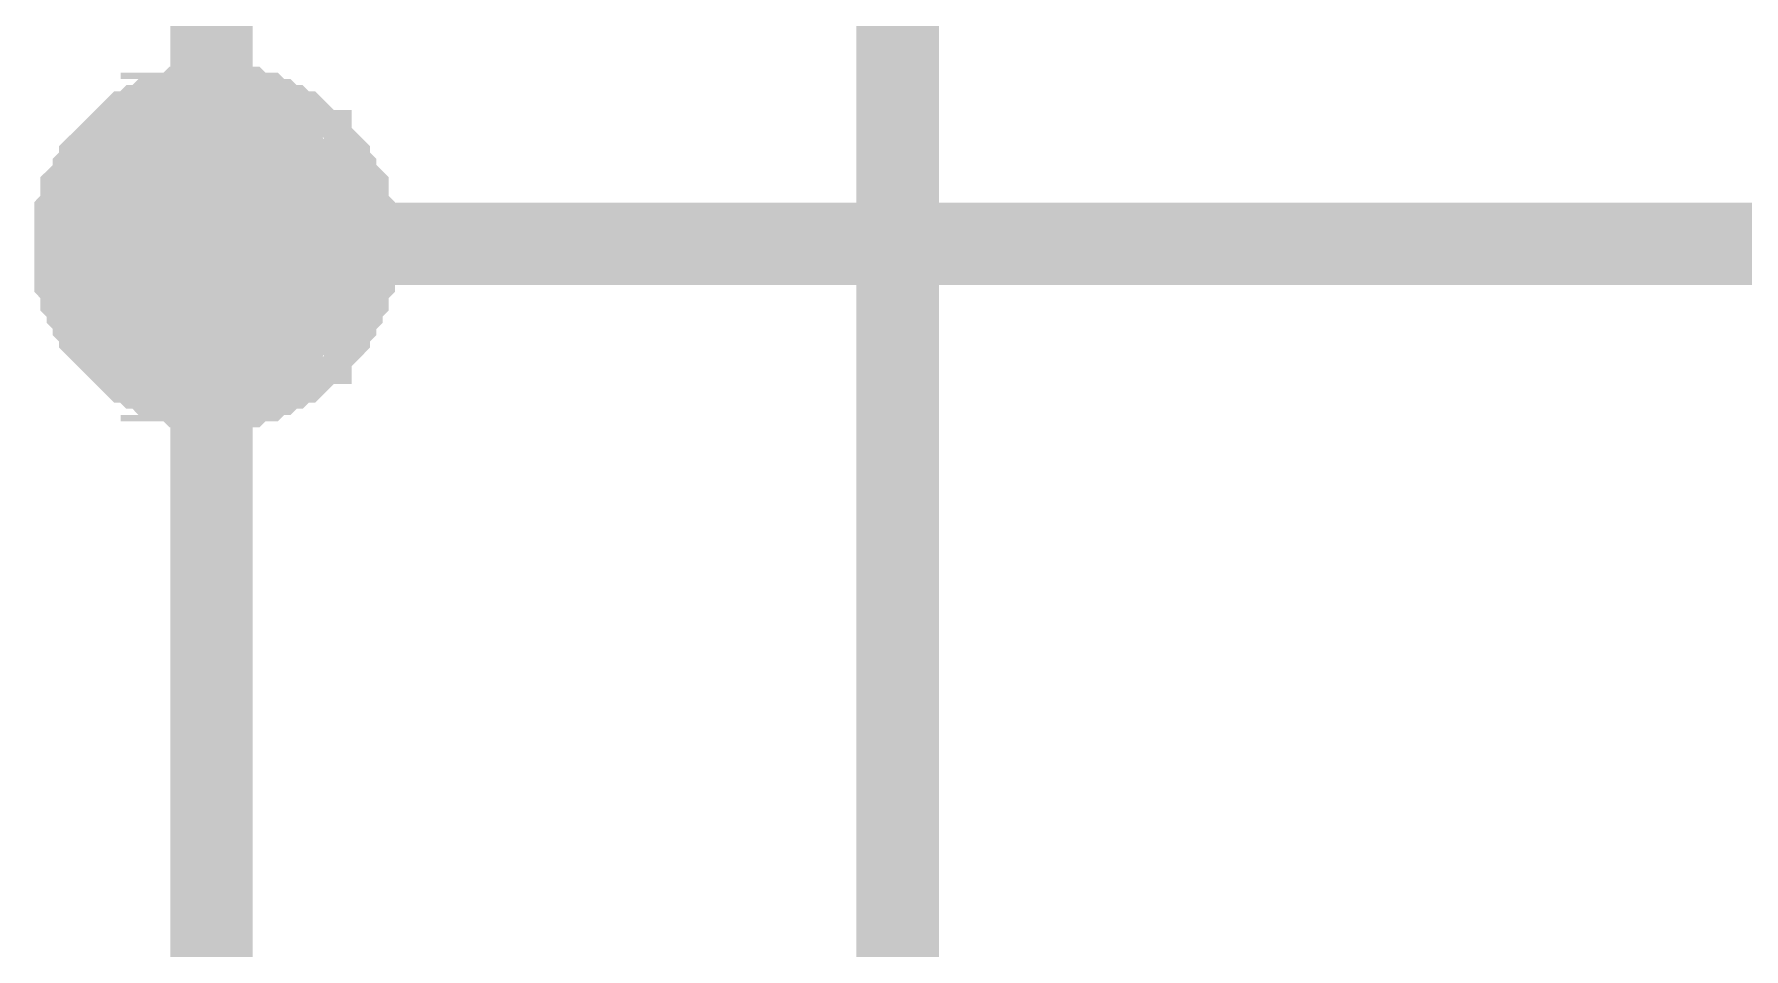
# Model space of a CAD drawing. Header units: millimetres. Extents: x 0 to 841, y 0 to 594.
# Drawn here: x 506.86 to 513.07, y 174.93 to 178.26 of the extents above; entities that cross this region are included whole.
import ezdxf

# ---------------------------------------------------------------- set-up
doc = ezdxf.new("R2010")
doc.units = ezdxf.units.MM
doc.layers.add('Sheet', color=255, linetype='Continuous')

msp = doc.modelspace()

# ---------------------------------------------------------------- linework, layer by layer
at = {"layer": 'Sheet'}
for points, const_width in [([(509.9944, 187.4891), (509.9944, 172.4864), (512.5096, 172.4864)], 0.2997), ([(507.5015, 177.4948), (507.5015, 179.9877)], 0.2997), ([(507.0075, 177.4948), (507.0075, 177.5172), (507.0075, 177.5397), (507.0075, 177.5622), (507.0075, 177.5846), (507.0299, 177.6071), (507.0299, 177.6295), (507.0299, 177.6745), (507.0524, 177.6969), (507.0524, 177.6969), (507.0749, 177.7194), (507.0749, 177.7418), (507.0973, 177.7643), (507.0973, 177.7868), (507.1198, 177.8092), (507.1422, 177.8317), (507.1422, 177.8317), (507.1647, 177.8541), (507.1871, 177.8766), (507.2096, 177.899), (507.2321, 177.899), (507.2545, 177.9215), (507.277, 177.9215), (507.2994, 177.944), (507.3219, 177.944), (507.3219, 177.9664), (507.3668, 177.9664), (507.3893, 177.9664), (507.4117, 177.9889), (507.4342, 177.9889), (507.4566, 177.9889), (507.4791, 177.9889), (507.5015, 177.9889)], 0.2997), ([(507.0075, 177.4948), (507.0075, 177.5172), (507.0075, 177.5397), (507.0075, 177.5622), (507.0075, 177.5846), (507.0299, 177.6071), (507.0299, 177.6295), (507.0299, 177.6745), (507.0524, 177.6969), (507.0524, 177.6969), (507.0749, 177.7194), (507.0749, 177.7418), (507.0973, 177.7643), (507.0973, 177.7868), (507.1198, 177.8092), (507.1422, 177.8317), (507.1422, 177.8317), (507.1647, 177.8541), (507.1871, 177.8766), (507.2096, 177.899), (507.2321, 177.899), (507.2545, 177.9215), (507.277, 177.9215), (507.2994, 177.944), (507.3219, 177.944), (507.3219, 177.9664), (507.3668, 177.9664), (507.3893, 177.9664), (507.4117, 177.9889), (507.4342, 177.9889), (507.4566, 177.9889), (507.4791, 177.9889), (507.5015, 177.9889)], 0.2997), ([(507.0075, 177.4948), (507.0075, 177.5172), (507.0075, 177.5397), (507.0075, 177.5622), (507.0075, 177.5846), (507.0299, 177.6071), (507.0299, 177.6295), (507.0299, 177.6745), (507.0524, 177.6969), (507.0524, 177.6969), (507.0749, 177.7194), (507.0749, 177.7418), (507.0973, 177.7643), (507.0973, 177.7868), (507.1198, 177.8092), (507.1422, 177.8317), (507.1422, 177.8317), (507.1647, 177.8541), (507.1871, 177.8766), (507.2096, 177.899), (507.2321, 177.899), (507.2545, 177.9215), (507.277, 177.9215), (507.2994, 177.944), (507.3219, 177.944), (507.3219, 177.9664), (507.3668, 177.9664), (507.3893, 177.9664), (507.4117, 177.9889), (507.4342, 177.9889), (507.4566, 177.9889), (507.4791, 177.9889), (507.5015, 177.9889)], 0.2997), ([(507.0075, 177.4948), (507.0075, 177.5172), (507.0075, 177.5397), (507.0075, 177.5622), (507.0075, 177.5846), (507.0299, 177.6071), (507.0299, 177.6295), (507.0299, 177.6745), (507.0524, 177.6969), (507.0524, 177.6969), (507.0749, 177.7194), (507.0749, 177.7418), (507.0973, 177.7643), (507.0973, 177.7868), (507.1198, 177.8092), (507.1422, 177.8317), (507.1422, 177.8317), (507.1647, 177.8541), (507.1871, 177.8766), (507.2096, 177.899), (507.2321, 177.899), (507.2545, 177.9215), (507.277, 177.9215), (507.2994, 177.944), (507.3219, 177.944), (507.3219, 177.9664), (507.3668, 177.9664), (507.3893, 177.9664), (507.4117, 177.9889), (507.4342, 177.9889), (507.4566, 177.9889), (507.4791, 177.9889), (507.5015, 177.9889)], 0.2997), ([(507.5015, 177.9889), (507.5015, 177.9889)], 0.2997), ([(507.5015, 177.9889), (507.524, 177.9889), (507.5465, 177.9889), (507.5914, 177.9889), (507.6138, 177.9889), (507.6363, 177.9664), (507.6588, 177.9664), (507.6812, 177.9664), (507.7037, 177.944), (507.7261, 177.944), (507.7486, 177.9215), (507.771, 177.9215), (507.7935, 177.899), (507.816, 177.899), (507.8384, 177.8766), (507.8609, 177.8541), (507.8609, 177.8317), (507.8833, 177.8317), (507.9058, 177.8092), (507.9282, 177.7868), (507.9282, 177.7643), (507.9507, 177.7418), (507.9507, 177.7194), (507.9732, 177.6969), (507.9732, 177.6969), (507.9956, 177.6745), (507.9956, 177.6295), (507.9956, 177.6071), (508.0181, 177.5846), (508.0181, 177.5622), (508.0181, 177.5397), (508.0181, 177.5172), (508.0181, 177.4948)], 0.2997), ([(507.5015, 177.9889), (507.5015, 177.9889)], 0.2997), ([(507.5015, 177.9889), (507.524, 177.9889), (507.5465, 177.9889), (507.5914, 177.9889), (507.6138, 177.9889), (507.6363, 177.9664), (507.6588, 177.9664), (507.6812, 177.9664), (507.7037, 177.944), (507.7261, 177.944), (507.7486, 177.9215), (507.771, 177.9215), (507.7935, 177.899), (507.816, 177.899), (507.8384, 177.8766), (507.8609, 177.8541), (507.8609, 177.8317), (507.8833, 177.8317), (507.9058, 177.8092), (507.9282, 177.7868), (507.9282, 177.7643), (507.9507, 177.7418), (507.9507, 177.7194), (507.9732, 177.6969), (507.9732, 177.6969), (507.9956, 177.6745), (507.9956, 177.6295), (507.9956, 177.6071), (508.0181, 177.5846), (508.0181, 177.5622), (508.0181, 177.5397), (508.0181, 177.5172), (508.0181, 177.4948)], 0.2997), ([(507.5015, 177.9889), (507.5015, 177.9889)], 0.2997), ([(507.5015, 177.9889), (507.524, 177.9889), (507.5465, 177.9889), (507.5914, 177.9889), (507.6138, 177.9889), (507.6363, 177.9664), (507.6588, 177.9664), (507.6812, 177.9664), (507.7037, 177.944), (507.7261, 177.944), (507.7486, 177.9215), (507.771, 177.9215), (507.7935, 177.899), (507.816, 177.899), (507.8384, 177.8766), (507.8609, 177.8541), (507.8609, 177.8317), (507.8833, 177.8317), (507.9058, 177.8092), (507.9282, 177.7868), (507.9282, 177.7643), (507.9507, 177.7418), (507.9507, 177.7194), (507.9732, 177.6969), (507.9732, 177.6969), (507.9956, 177.6745), (507.9956, 177.6295), (507.9956, 177.6071), (508.0181, 177.5846), (508.0181, 177.5622), (508.0181, 177.5397), (508.0181, 177.5172), (508.0181, 177.4948)], 0.2997), ([(507.5015, 177.9889), (507.5015, 177.9889)], 0.2997), ([(507.5015, 177.9889), (507.524, 177.9889), (507.5465, 177.9889), (507.5914, 177.9889), (507.6138, 177.9889), (507.6363, 177.9664), (507.6588, 177.9664), (507.6812, 177.9664), (507.7037, 177.944), (507.7261, 177.944), (507.7486, 177.9215), (507.771, 177.9215), (507.7935, 177.899), (507.816, 177.899), (507.8384, 177.8766), (507.8609, 177.8541), (507.8609, 177.8317), (507.8833, 177.8317), (507.9058, 177.8092), (507.9282, 177.7868), (507.9282, 177.7643), (507.9507, 177.7418), (507.9507, 177.7194), (507.9732, 177.6969), (507.9732, 177.6969), (507.9956, 177.6745), (507.9956, 177.6295), (507.9956, 177.6071), (508.0181, 177.5846), (508.0181, 177.5622), (508.0181, 177.5397), (508.0181, 177.5172), (508.0181, 177.4948)], 0.2997), ([(507.0075, 177.4948), (507.0075, 177.5172), (507.0075, 177.5397), (507.0075, 177.5622), (507.0075, 177.5846), (507.0299, 177.6071), (507.0299, 177.6295), (507.0299, 177.6745), (507.0524, 177.6969), (507.0524, 177.6969), (507.0749, 177.7194), (507.0749, 177.7418), (507.0973, 177.7643), (507.0973, 177.7868), (507.1198, 177.8092), (507.1422, 177.8317), (507.1422, 177.8317), (507.1647, 177.8541), (507.1871, 177.8766), (507.2096, 177.899), (507.2321, 177.899), (507.2545, 177.9215), (507.277, 177.9215), (507.2994, 177.944), (507.3219, 177.944), (507.3219, 177.9664), (507.3668, 177.9664), (507.3893, 177.9664), (507.4117, 177.9889), (507.4342, 177.9889), (507.4566, 177.9889), (507.4791, 177.9889), (507.5015, 177.9889)], 0.0991), ([(507.0075, 177.4948), (507.0075, 177.5172), (507.0075, 177.5397), (507.0075, 177.5622), (507.0075, 177.5846), (507.0299, 177.6071), (507.0299, 177.6295), (507.0299, 177.6745), (507.0524, 177.6969), (507.0524, 177.6969), (507.0749, 177.7194), (507.0749, 177.7418), (507.0973, 177.7643), (507.0973, 177.7868), (507.1198, 177.8092), (507.1422, 177.8317), (507.1422, 177.8317), (507.1647, 177.8541), (507.1871, 177.8766), (507.2096, 177.899), (507.2321, 177.899), (507.2545, 177.9215), (507.277, 177.9215), (507.2994, 177.944), (507.3219, 177.944), (507.3219, 177.9664), (507.3668, 177.9664), (507.3893, 177.9664), (507.4117, 177.9889), (507.4342, 177.9889), (507.4566, 177.9889), (507.4791, 177.9889), (507.5015, 177.9889)], 0.0991), ([(507.0075, 177.4948), (507.0075, 177.5172), (507.0075, 177.5397), (507.0075, 177.5622), (507.0075, 177.5846), (507.0299, 177.6071), (507.0299, 177.6295), (507.0299, 177.6745), (507.0524, 177.6969), (507.0524, 177.6969), (507.0749, 177.7194), (507.0749, 177.7418), (507.0973, 177.7643), (507.0973, 177.7868), (507.1198, 177.8092), (507.1422, 177.8317), (507.1422, 177.8317), (507.1647, 177.8541), (507.1871, 177.8766), (507.2096, 177.899), (507.2321, 177.899), (507.2545, 177.9215), (507.277, 177.9215), (507.2994, 177.944), (507.3219, 177.944), (507.3219, 177.9664), (507.3668, 177.9664), (507.3893, 177.9664), (507.4117, 177.9889), (507.4342, 177.9889), (507.4566, 177.9889), (507.4791, 177.9889), (507.5015, 177.9889)], 0.0991), ([(507.0075, 177.4948), (507.0075, 177.5172), (507.0075, 177.5397), (507.0075, 177.5622), (507.0075, 177.5846), (507.0299, 177.6071), (507.0299, 177.6295), (507.0299, 177.6745), (507.0524, 177.6969), (507.0524, 177.6969), (507.0749, 177.7194), (507.0749, 177.7418), (507.0973, 177.7643), (507.0973, 177.7868), (507.1198, 177.8092), (507.1422, 177.8317), (507.1422, 177.8317), (507.1647, 177.8541), (507.1871, 177.8766), (507.2096, 177.899), (507.2321, 177.899), (507.2545, 177.9215), (507.277, 177.9215), (507.2994, 177.944), (507.3219, 177.944), (507.3219, 177.9664), (507.3668, 177.9664), (507.3893, 177.9664), (507.4117, 177.9889), (507.4342, 177.9889), (507.4566, 177.9889), (507.4791, 177.9889), (507.5015, 177.9889)], 0.0991), ([(507.5015, 177.9889), (507.5015, 177.9889)], 0.0991), ([(507.5015, 177.9889), (507.524, 177.9889), (507.5465, 177.9889), (507.5914, 177.9889), (507.6138, 177.9889), (507.6363, 177.9664), (507.6588, 177.9664), (507.6812, 177.9664), (507.7037, 177.944), (507.7261, 177.944), (507.7486, 177.9215), (507.771, 177.9215), (507.7935, 177.899), (507.816, 177.899), (507.8384, 177.8766), (507.8609, 177.8541), (507.8609, 177.8317), (507.8833, 177.8317), (507.9058, 177.8092), (507.9282, 177.7868), (507.9282, 177.7643), (507.9507, 177.7418), (507.9507, 177.7194), (507.9732, 177.6969), (507.9732, 177.6969), (507.9956, 177.6745), (507.9956, 177.6295), (507.9956, 177.6071), (508.0181, 177.5846), (508.0181, 177.5622), (508.0181, 177.5397), (508.0181, 177.5172), (508.0181, 177.4948)], 0.0991), ([(507.5015, 177.9889), (507.5015, 177.9889)], 0.0991), ([(507.5015, 177.9889), (507.524, 177.9889), (507.5465, 177.9889), (507.5914, 177.9889), (507.6138, 177.9889), (507.6363, 177.9664), (507.6588, 177.9664), (507.6812, 177.9664), (507.7037, 177.944), (507.7261, 177.944), (507.7486, 177.9215), (507.771, 177.9215), (507.7935, 177.899), (507.816, 177.899), (507.8384, 177.8766), (507.8609, 177.8541), (507.8609, 177.8317), (507.8833, 177.8317), (507.9058, 177.8092), (507.9282, 177.7868), (507.9282, 177.7643), (507.9507, 177.7418), (507.9507, 177.7194), (507.9732, 177.6969), (507.9732, 177.6969), (507.9956, 177.6745), (507.9956, 177.6295), (507.9956, 177.6071), (508.0181, 177.5846), (508.0181, 177.5622), (508.0181, 177.5397), (508.0181, 177.5172), (508.0181, 177.4948)], 0.0991), ([(507.5015, 177.9889), (507.5015, 177.9889)], 0.0991), ([(507.5015, 177.9889), (507.524, 177.9889), (507.5465, 177.9889), (507.5914, 177.9889), (507.6138, 177.9889), (507.6363, 177.9664), (507.6588, 177.9664), (507.6812, 177.9664), (507.7037, 177.944), (507.7261, 177.944), (507.7486, 177.9215), (507.771, 177.9215), (507.7935, 177.899), (507.816, 177.899), (507.8384, 177.8766), (507.8609, 177.8541), (507.8609, 177.8317), (507.8833, 177.8317), (507.9058, 177.8092), (507.9282, 177.7868), (507.9282, 177.7643), (507.9507, 177.7418), (507.9507, 177.7194), (507.9732, 177.6969), (507.9732, 177.6969), (507.9956, 177.6745), (507.9956, 177.6295), (507.9956, 177.6071), (508.0181, 177.5846), (508.0181, 177.5622), (508.0181, 177.5397), (508.0181, 177.5172), (508.0181, 177.4948)], 0.0991), ([(507.5015, 177.9889), (507.5015, 177.9889)], 0.0991), ([(507.5015, 177.9889), (507.524, 177.9889), (507.5465, 177.9889), (507.5914, 177.9889), (507.6138, 177.9889), (507.6363, 177.9664), (507.6588, 177.9664), (507.6812, 177.9664), (507.7037, 177.944), (507.7261, 177.944), (507.7486, 177.9215), (507.771, 177.9215), (507.7935, 177.899), (507.816, 177.899), (507.8384, 177.8766), (507.8609, 177.8541), (507.8609, 177.8317), (507.8833, 177.8317), (507.9058, 177.8092), (507.9282, 177.7868), (507.9282, 177.7643), (507.9507, 177.7418), (507.9507, 177.7194), (507.9732, 177.6969), (507.9732, 177.6969), (507.9956, 177.6745), (507.9956, 177.6295), (507.9956, 177.6071), (508.0181, 177.5846), (508.0181, 177.5622), (508.0181, 177.5397), (508.0181, 177.5172), (508.0181, 177.4948)], 0.0991), ([(507.5015, 176.9782), (507.4791, 176.9782), (507.4566, 176.9782), (507.4342, 176.9782), (507.4117, 176.9782), (507.3893, 177.0007), (507.3668, 177.0007), (507.3219, 177.0007), (507.3219, 177.0231), (507.2994, 177.0231), (507.277, 177.0456), (507.2545, 177.0456), (507.2321, 177.0681), (507.2096, 177.0681), (507.1871, 177.0905), (507.1647, 177.113), (507.1422, 177.1354), (507.1422, 177.1354), (507.1198, 177.1579), (507.0973, 177.1804), (507.0973, 177.2028), (507.0749, 177.2253), (507.0749, 177.2477), (507.0524, 177.2702), (507.0524, 177.2926), (507.0299, 177.3151), (507.0299, 177.3376), (507.0299, 177.36), (507.0075, 177.3825), (507.0075, 177.4049), (507.0075, 177.4499), (507.0075, 177.4723), (507.0075, 177.4948)], 0.2997), ([(507.0075, 177.4948), (507.0075, 177.4948)], 0.2997), ([(507.5015, 176.9782), (507.4791, 176.9782), (507.4566, 176.9782), (507.4342, 176.9782), (507.4117, 176.9782), (507.3893, 177.0007), (507.3668, 177.0007), (507.3219, 177.0007), (507.3219, 177.0231), (507.2994, 177.0231), (507.277, 177.0456), (507.2545, 177.0456), (507.2321, 177.0681), (507.2096, 177.0681), (507.1871, 177.0905), (507.1647, 177.113), (507.1422, 177.1354), (507.1422, 177.1354), (507.1198, 177.1579), (507.0973, 177.1804), (507.0973, 177.2028), (507.0749, 177.2253), (507.0749, 177.2477), (507.0524, 177.2702), (507.0524, 177.2926), (507.0299, 177.3151), (507.0299, 177.3376), (507.0299, 177.36), (507.0075, 177.3825), (507.0075, 177.4049), (507.0075, 177.4499), (507.0075, 177.4723), (507.0075, 177.4948)], 0.2997), ([(507.0075, 177.4948), (507.0075, 177.4948)], 0.2997), ([(507.5015, 176.9782), (507.4791, 176.9782), (507.4566, 176.9782), (507.4342, 176.9782), (507.4117, 176.9782), (507.3893, 177.0007), (507.3668, 177.0007), (507.3219, 177.0007), (507.3219, 177.0231), (507.2994, 177.0231), (507.277, 177.0456), (507.2545, 177.0456), (507.2321, 177.0681), (507.2096, 177.0681), (507.1871, 177.0905), (507.1647, 177.113), (507.1422, 177.1354), (507.1422, 177.1354), (507.1198, 177.1579), (507.0973, 177.1804), (507.0973, 177.2028), (507.0749, 177.2253), (507.0749, 177.2477), (507.0524, 177.2702), (507.0524, 177.2926), (507.0299, 177.3151), (507.0299, 177.3376), (507.0299, 177.36), (507.0075, 177.3825), (507.0075, 177.4049), (507.0075, 177.4499), (507.0075, 177.4723), (507.0075, 177.4948)], 0.2997), ([(507.0075, 177.4948), (507.0075, 177.4948)], 0.2997), ([(507.5015, 176.9782), (507.4791, 176.9782), (507.4566, 176.9782), (507.4342, 176.9782), (507.4117, 176.9782), (507.3893, 177.0007), (507.3668, 177.0007), (507.3219, 177.0007), (507.3219, 177.0231), (507.2994, 177.0231), (507.277, 177.0456), (507.2545, 177.0456), (507.2321, 177.0681), (507.2096, 177.0681), (507.1871, 177.0905), (507.1647, 177.113), (507.1422, 177.1354), (507.1422, 177.1354), (507.1198, 177.1579), (507.0973, 177.1804), (507.0973, 177.2028), (507.0749, 177.2253), (507.0749, 177.2477), (507.0524, 177.2702), (507.0524, 177.2926), (507.0299, 177.3151), (507.0299, 177.3376), (507.0299, 177.36), (507.0075, 177.3825), (507.0075, 177.4049), (507.0075, 177.4499), (507.0075, 177.4723), (507.0075, 177.4948)], 0.2997), ([(507.0075, 177.4948), (507.0075, 177.4948)], 0.2997), ([(512.5096, 177.4948), (507.5015, 177.4948), (507.5015, 162.4921)], 0.2997), ([(508.0181, 177.4948), (508.0181, 177.4723), (508.0181, 177.4499), (508.0181, 177.4049), (508.0181, 177.3825), (507.9956, 177.36), (507.9956, 177.3376), (507.9956, 177.3151), (507.9732, 177.2926), (507.9732, 177.2702), (507.9507, 177.2477), (507.9507, 177.2253), (507.9282, 177.2028), (507.9282, 177.1804), (507.9058, 177.1579), (507.8833, 177.1354), (507.8609, 177.1354), (507.8609, 177.113), (507.8384, 177.0905), (507.816, 177.0681), (507.7935, 177.0681), (507.771, 177.0456), (507.7486, 177.0456), (507.7261, 177.0231), (507.7037, 177.0231), (507.6812, 177.0007), (507.6588, 177.0007), (507.6363, 177.0007), (507.6138, 176.9782), (507.5914, 176.9782), (507.5465, 176.9782), (507.524, 176.9782), (507.5015, 176.9782)], 0.2997), ([(508.0181, 177.4948), (508.0181, 177.4723), (508.0181, 177.4499), (508.0181, 177.4049), (508.0181, 177.3825), (507.9956, 177.36), (507.9956, 177.3376), (507.9956, 177.3151), (507.9732, 177.2926), (507.9732, 177.2702), (507.9507, 177.2477), (507.9507, 177.2253), (507.9282, 177.2028), (507.9282, 177.1804), (507.9058, 177.1579), (507.8833, 177.1354), (507.8609, 177.1354), (507.8609, 177.113), (507.8384, 177.0905), (507.816, 177.0681), (507.7935, 177.0681), (507.771, 177.0456), (507.7486, 177.0456), (507.7261, 177.0231), (507.7037, 177.0231), (507.6812, 177.0007), (507.6588, 177.0007), (507.6363, 177.0007), (507.6138, 176.9782), (507.5914, 176.9782), (507.5465, 176.9782), (507.524, 176.9782), (507.5015, 176.9782)], 0.2997), ([(508.0181, 177.4948), (508.0181, 177.4723), (508.0181, 177.4499), (508.0181, 177.4049), (508.0181, 177.3825), (507.9956, 177.36), (507.9956, 177.3376), (507.9956, 177.3151), (507.9732, 177.2926), (507.9732, 177.2702), (507.9507, 177.2477), (507.9507, 177.2253), (507.9282, 177.2028), (507.9282, 177.1804), (507.9058, 177.1579), (507.8833, 177.1354), (507.8609, 177.1354), (507.8609, 177.113), (507.8384, 177.0905), (507.816, 177.0681), (507.7935, 177.0681), (507.771, 177.0456), (507.7486, 177.0456), (507.7261, 177.0231), (507.7037, 177.0231), (507.6812, 177.0007), (507.6588, 177.0007), (507.6363, 177.0007), (507.6138, 176.9782), (507.5914, 176.9782), (507.5465, 176.9782), (507.524, 176.9782), (507.5015, 176.9782)], 0.2997), ([(508.0181, 177.4948), (508.0181, 177.4723), (508.0181, 177.4499), (508.0181, 177.4049), (508.0181, 177.3825), (507.9956, 177.36), (507.9956, 177.3376), (507.9956, 177.3151), (507.9732, 177.2926), (507.9732, 177.2702), (507.9507, 177.2477), (507.9507, 177.2253), (507.9282, 177.2028), (507.9282, 177.1804), (507.9058, 177.1579), (507.8833, 177.1354), (507.8609, 177.1354), (507.8609, 177.113), (507.8384, 177.0905), (507.816, 177.0681), (507.7935, 177.0681), (507.771, 177.0456), (507.7486, 177.0456), (507.7261, 177.0231), (507.7037, 177.0231), (507.6812, 177.0007), (507.6588, 177.0007), (507.6363, 177.0007), (507.6138, 176.9782), (507.5914, 176.9782), (507.5465, 176.9782), (507.524, 176.9782), (507.5015, 176.9782)], 0.2997), ([(508.0181, 177.4948), (508.0181, 177.4948), (508.0181, 177.4948), (508.0181, 177.4948), (508.0181, 177.4948), (508.0181, 177.4948), (508.0181, 177.4948), (508.0181, 177.4948), (508.0181, 177.4948), (508.0181, 177.4948), (508.0181, 177.4948), (508.0181, 177.4948), (508.0181, 177.4948), (508.0181, 177.4948), (508.0181, 177.4948), (508.0181, 177.4948), (508.0181, 177.4948), (508.0181, 177.4948), (508.0181, 177.4948), (508.0181, 177.4948), (508.0181, 177.4948), (508.0181, 177.4948), (508.0181, 177.4948), (508.0181, 177.4948), (508.0181, 177.4948), (508.0181, 177.4948), (508.0181, 177.4948), (508.0181, 177.4948), (508.0181, 177.4948), (508.0181, 177.4948), (508.0181, 177.4948), (508.0181, 177.4948), (508.0181, 177.4948)], 0.2997), ([(508.0181, 177.4948), (508.0181, 177.4948)], 0.2997), ([(508.0181, 177.4948), (508.0181, 177.4948), (508.0181, 177.4948), (508.0181, 177.4948), (508.0181, 177.4948), (508.0181, 177.4948), (508.0181, 177.4948), (508.0181, 177.4948), (508.0181, 177.4948), (508.0181, 177.4948), (508.0181, 177.4948), (508.0181, 177.4948), (508.0181, 177.4948), (508.0181, 177.4948), (508.0181, 177.4948), (508.0181, 177.4948), (508.0181, 177.4948), (508.0181, 177.4948), (508.0181, 177.4948), (508.0181, 177.4948), (508.0181, 177.4948), (508.0181, 177.4948), (508.0181, 177.4948), (508.0181, 177.4948), (508.0181, 177.4948), (508.0181, 177.4948), (508.0181, 177.4948), (508.0181, 177.4948), (508.0181, 177.4948), (508.0181, 177.4948), (508.0181, 177.4948), (508.0181, 177.4948), (508.0181, 177.4948)], 0.2997), ([(508.0181, 177.4948), (508.0181, 177.4948)], 0.2997), ([(508.0181, 177.4948), (508.0181, 177.4948), (508.0181, 177.4948), (508.0181, 177.4948), (508.0181, 177.4948), (508.0181, 177.4948), (508.0181, 177.4948), (508.0181, 177.4948), (508.0181, 177.4948), (508.0181, 177.4948), (508.0181, 177.4948), (508.0181, 177.4948), (508.0181, 177.4948), (508.0181, 177.4948), (508.0181, 177.4948), (508.0181, 177.4948), (508.0181, 177.4948), (508.0181, 177.4948), (508.0181, 177.4948), (508.0181, 177.4948), (508.0181, 177.4948), (508.0181, 177.4948), (508.0181, 177.4948), (508.0181, 177.4948), (508.0181, 177.4948), (508.0181, 177.4948), (508.0181, 177.4948), (508.0181, 177.4948), (508.0181, 177.4948), (508.0181, 177.4948), (508.0181, 177.4948), (508.0181, 177.4948), (508.0181, 177.4948)], 0.2997), ([(508.0181, 177.4948), (508.0181, 177.4948)], 0.2997), ([(508.0181, 177.4948), (508.0181, 177.4948), (508.0181, 177.4948), (508.0181, 177.4948), (508.0181, 177.4948), (508.0181, 177.4948), (508.0181, 177.4948), (508.0181, 177.4948), (508.0181, 177.4948), (508.0181, 177.4948), (508.0181, 177.4948), (508.0181, 177.4948), (508.0181, 177.4948), (508.0181, 177.4948), (508.0181, 177.4948), (508.0181, 177.4948), (508.0181, 177.4948), (508.0181, 177.4948), (508.0181, 177.4948), (508.0181, 177.4948), (508.0181, 177.4948), (508.0181, 177.4948), (508.0181, 177.4948), (508.0181, 177.4948), (508.0181, 177.4948), (508.0181, 177.4948), (508.0181, 177.4948), (508.0181, 177.4948), (508.0181, 177.4948), (508.0181, 177.4948), (508.0181, 177.4948), (508.0181, 177.4948), (508.0181, 177.4948)], 0.2997), ([(508.0181, 177.4948), (508.0181, 177.4948)], 0.2997), ([(515.0025, 177.4948), (512.5096, 177.4948)], 0.2997), ([(507.5015, 176.9782), (507.4791, 176.9782), (507.4566, 176.9782), (507.4342, 176.9782), (507.4117, 176.9782), (507.3893, 177.0007), (507.3668, 177.0007), (507.3219, 177.0007), (507.3219, 177.0231), (507.2994, 177.0231), (507.277, 177.0456), (507.2545, 177.0456), (507.2321, 177.0681), (507.2096, 177.0681), (507.1871, 177.0905), (507.1647, 177.113), (507.1422, 177.1354), (507.1422, 177.1354), (507.1198, 177.1579), (507.0973, 177.1804), (507.0973, 177.2028), (507.0749, 177.2253), (507.0749, 177.2477), (507.0524, 177.2702), (507.0524, 177.2926), (507.0299, 177.3151), (507.0299, 177.3376), (507.0299, 177.36), (507.0075, 177.3825), (507.0075, 177.4049), (507.0075, 177.4499), (507.0075, 177.4723), (507.0075, 177.4948)], 0.0991), ([(507.0075, 177.4948), (507.0075, 177.4948)], 0.0991), ([(507.5015, 176.9782), (507.4791, 176.9782), (507.4566, 176.9782), (507.4342, 176.9782), (507.4117, 176.9782), (507.3893, 177.0007), (507.3668, 177.0007), (507.3219, 177.0007), (507.3219, 177.0231), (507.2994, 177.0231), (507.277, 177.0456), (507.2545, 177.0456), (507.2321, 177.0681), (507.2096, 177.0681), (507.1871, 177.0905), (507.1647, 177.113), (507.1422, 177.1354), (507.1422, 177.1354), (507.1198, 177.1579), (507.0973, 177.1804), (507.0973, 177.2028), (507.0749, 177.2253), (507.0749, 177.2477), (507.0524, 177.2702), (507.0524, 177.2926), (507.0299, 177.3151), (507.0299, 177.3376), (507.0299, 177.36), (507.0075, 177.3825), (507.0075, 177.4049), (507.0075, 177.4499), (507.0075, 177.4723), (507.0075, 177.4948)], 0.0991), ([(507.0075, 177.4948), (507.0075, 177.4948)], 0.0991), ([(507.5015, 176.9782), (507.4791, 176.9782), (507.4566, 176.9782), (507.4342, 176.9782), (507.4117, 176.9782), (507.3893, 177.0007), (507.3668, 177.0007), (507.3219, 177.0007), (507.3219, 177.0231), (507.2994, 177.0231), (507.277, 177.0456), (507.2545, 177.0456), (507.2321, 177.0681), (507.2096, 177.0681), (507.1871, 177.0905), (507.1647, 177.113), (507.1422, 177.1354), (507.1422, 177.1354), (507.1198, 177.1579), (507.0973, 177.1804), (507.0973, 177.2028), (507.0749, 177.2253), (507.0749, 177.2477), (507.0524, 177.2702), (507.0524, 177.2926), (507.0299, 177.3151), (507.0299, 177.3376), (507.0299, 177.36), (507.0075, 177.3825), (507.0075, 177.4049), (507.0075, 177.4499), (507.0075, 177.4723), (507.0075, 177.4948)], 0.0991), ([(507.0075, 177.4948), (507.0075, 177.4948)], 0.0991), ([(507.5015, 176.9782), (507.4791, 176.9782), (507.4566, 176.9782), (507.4342, 176.9782), (507.4117, 176.9782), (507.3893, 177.0007), (507.3668, 177.0007), (507.3219, 177.0007), (507.3219, 177.0231), (507.2994, 177.0231), (507.277, 177.0456), (507.2545, 177.0456), (507.2321, 177.0681), (507.2096, 177.0681), (507.1871, 177.0905), (507.1647, 177.113), (507.1422, 177.1354), (507.1422, 177.1354), (507.1198, 177.1579), (507.0973, 177.1804), (507.0973, 177.2028), (507.0749, 177.2253), (507.0749, 177.2477), (507.0524, 177.2702), (507.0524, 177.2926), (507.0299, 177.3151), (507.0299, 177.3376), (507.0299, 177.36), (507.0075, 177.3825), (507.0075, 177.4049), (507.0075, 177.4499), (507.0075, 177.4723), (507.0075, 177.4948)], 0.0991), ([(507.0075, 177.4948), (507.0075, 177.4948)], 0.0991), ([(508.0181, 177.4948), (508.0181, 177.4723), (508.0181, 177.4499), (508.0181, 177.4049), (508.0181, 177.3825), (507.9956, 177.36), (507.9956, 177.3376), (507.9956, 177.3151), (507.9732, 177.2926), (507.9732, 177.2702), (507.9507, 177.2477), (507.9507, 177.2253), (507.9282, 177.2028), (507.9282, 177.1804), (507.9058, 177.1579), (507.8833, 177.1354), (507.8609, 177.1354), (507.8609, 177.113), (507.8384, 177.0905), (507.816, 177.0681), (507.7935, 177.0681), (507.771, 177.0456), (507.7486, 177.0456), (507.7261, 177.0231), (507.7037, 177.0231), (507.6812, 177.0007), (507.6588, 177.0007), (507.6363, 177.0007), (507.6138, 176.9782), (507.5914, 176.9782), (507.5465, 176.9782), (507.524, 176.9782), (507.5015, 176.9782)], 0.0991), ([(508.0181, 177.4948), (508.0181, 177.4723), (508.0181, 177.4499), (508.0181, 177.4049), (508.0181, 177.3825), (507.9956, 177.36), (507.9956, 177.3376), (507.9956, 177.3151), (507.9732, 177.2926), (507.9732, 177.2702), (507.9507, 177.2477), (507.9507, 177.2253), (507.9282, 177.2028), (507.9282, 177.1804), (507.9058, 177.1579), (507.8833, 177.1354), (507.8609, 177.1354), (507.8609, 177.113), (507.8384, 177.0905), (507.816, 177.0681), (507.7935, 177.0681), (507.771, 177.0456), (507.7486, 177.0456), (507.7261, 177.0231), (507.7037, 177.0231), (507.6812, 177.0007), (507.6588, 177.0007), (507.6363, 177.0007), (507.6138, 176.9782), (507.5914, 176.9782), (507.5465, 176.9782), (507.524, 176.9782), (507.5015, 176.9782)], 0.0991), ([(508.0181, 177.4948), (508.0181, 177.4723), (508.0181, 177.4499), (508.0181, 177.4049), (508.0181, 177.3825), (507.9956, 177.36), (507.9956, 177.3376), (507.9956, 177.3151), (507.9732, 177.2926), (507.9732, 177.2702), (507.9507, 177.2477), (507.9507, 177.2253), (507.9282, 177.2028), (507.9282, 177.1804), (507.9058, 177.1579), (507.8833, 177.1354), (507.8609, 177.1354), (507.8609, 177.113), (507.8384, 177.0905), (507.816, 177.0681), (507.7935, 177.0681), (507.771, 177.0456), (507.7486, 177.0456), (507.7261, 177.0231), (507.7037, 177.0231), (507.6812, 177.0007), (507.6588, 177.0007), (507.6363, 177.0007), (507.6138, 176.9782), (507.5914, 176.9782), (507.5465, 176.9782), (507.524, 176.9782), (507.5015, 176.9782)], 0.0991), ([(508.0181, 177.4948), (508.0181, 177.4723), (508.0181, 177.4499), (508.0181, 177.4049), (508.0181, 177.3825), (507.9956, 177.36), (507.9956, 177.3376), (507.9956, 177.3151), (507.9732, 177.2926), (507.9732, 177.2702), (507.9507, 177.2477), (507.9507, 177.2253), (507.9282, 177.2028), (507.9282, 177.1804), (507.9058, 177.1579), (507.8833, 177.1354), (507.8609, 177.1354), (507.8609, 177.113), (507.8384, 177.0905), (507.816, 177.0681), (507.7935, 177.0681), (507.771, 177.0456), (507.7486, 177.0456), (507.7261, 177.0231), (507.7037, 177.0231), (507.6812, 177.0007), (507.6588, 177.0007), (507.6363, 177.0007), (507.6138, 176.9782), (507.5914, 176.9782), (507.5465, 176.9782), (507.524, 176.9782), (507.5015, 176.9782)], 0.0991), ([(508.0181, 177.4948), (508.0181, 177.4948), (508.0181, 177.4948), (508.0181, 177.4948), (508.0181, 177.4948), (508.0181, 177.4948), (508.0181, 177.4948), (508.0181, 177.4948), (508.0181, 177.4948), (508.0181, 177.4948), (508.0181, 177.4948), (508.0181, 177.4948), (508.0181, 177.4948), (508.0181, 177.4948), (508.0181, 177.4948), (508.0181, 177.4948), (508.0181, 177.4948), (508.0181, 177.4948), (508.0181, 177.4948), (508.0181, 177.4948), (508.0181, 177.4948), (508.0181, 177.4948), (508.0181, 177.4948), (508.0181, 177.4948), (508.0181, 177.4948), (508.0181, 177.4948), (508.0181, 177.4948), (508.0181, 177.4948), (508.0181, 177.4948), (508.0181, 177.4948), (508.0181, 177.4948), (508.0181, 177.4948), (508.0181, 177.4948)], 0.0991), ([(508.0181, 177.4948), (508.0181, 177.4948)], 0.0991), ([(508.0181, 177.4948), (508.0181, 177.4948), (508.0181, 177.4948), (508.0181, 177.4948), (508.0181, 177.4948), (508.0181, 177.4948), (508.0181, 177.4948), (508.0181, 177.4948), (508.0181, 177.4948), (508.0181, 177.4948), (508.0181, 177.4948), (508.0181, 177.4948), (508.0181, 177.4948), (508.0181, 177.4948), (508.0181, 177.4948), (508.0181, 177.4948), (508.0181, 177.4948), (508.0181, 177.4948), (508.0181, 177.4948), (508.0181, 177.4948), (508.0181, 177.4948), (508.0181, 177.4948), (508.0181, 177.4948), (508.0181, 177.4948), (508.0181, 177.4948), (508.0181, 177.4948), (508.0181, 177.4948), (508.0181, 177.4948), (508.0181, 177.4948), (508.0181, 177.4948), (508.0181, 177.4948), (508.0181, 177.4948), (508.0181, 177.4948)], 0.0991), ([(508.0181, 177.4948), (508.0181, 177.4948)], 0.0991), ([(508.0181, 177.4948), (508.0181, 177.4948), (508.0181, 177.4948), (508.0181, 177.4948), (508.0181, 177.4948), (508.0181, 177.4948), (508.0181, 177.4948), (508.0181, 177.4948), (508.0181, 177.4948), (508.0181, 177.4948), (508.0181, 177.4948), (508.0181, 177.4948), (508.0181, 177.4948), (508.0181, 177.4948), (508.0181, 177.4948), (508.0181, 177.4948), (508.0181, 177.4948), (508.0181, 177.4948), (508.0181, 177.4948), (508.0181, 177.4948), (508.0181, 177.4948), (508.0181, 177.4948), (508.0181, 177.4948), (508.0181, 177.4948), (508.0181, 177.4948), (508.0181, 177.4948), (508.0181, 177.4948), (508.0181, 177.4948), (508.0181, 177.4948), (508.0181, 177.4948), (508.0181, 177.4948), (508.0181, 177.4948), (508.0181, 177.4948)], 0.0991), ([(508.0181, 177.4948), (508.0181, 177.4948)], 0.0991), ([(508.0181, 177.4948), (508.0181, 177.4948), (508.0181, 177.4948), (508.0181, 177.4948), (508.0181, 177.4948), (508.0181, 177.4948), (508.0181, 177.4948), (508.0181, 177.4948), (508.0181, 177.4948), (508.0181, 177.4948), (508.0181, 177.4948), (508.0181, 177.4948), (508.0181, 177.4948), (508.0181, 177.4948), (508.0181, 177.4948), (508.0181, 177.4948), (508.0181, 177.4948), (508.0181, 177.4948), (508.0181, 177.4948), (508.0181, 177.4948), (508.0181, 177.4948), (508.0181, 177.4948), (508.0181, 177.4948), (508.0181, 177.4948), (508.0181, 177.4948), (508.0181, 177.4948), (508.0181, 177.4948), (508.0181, 177.4948), (508.0181, 177.4948), (508.0181, 177.4948), (508.0181, 177.4948), (508.0181, 177.4948), (508.0181, 177.4948)], 0.0991), ([(508.0181, 177.4948), (508.0181, 177.4948)], 0.0991)]:
    msp.add_lwpolyline(points, dxfattribs=dict(at, const_width=const_width))
at = {"layer": 'Sheet', "const_width": 0.508}
msp.add_lwpolyline([(507.246, 177.5, 1), (507.754, 177.5, 1)], format="xyb", close=True, dxfattribs=at)

doc.saveas('drawing.dxf')
